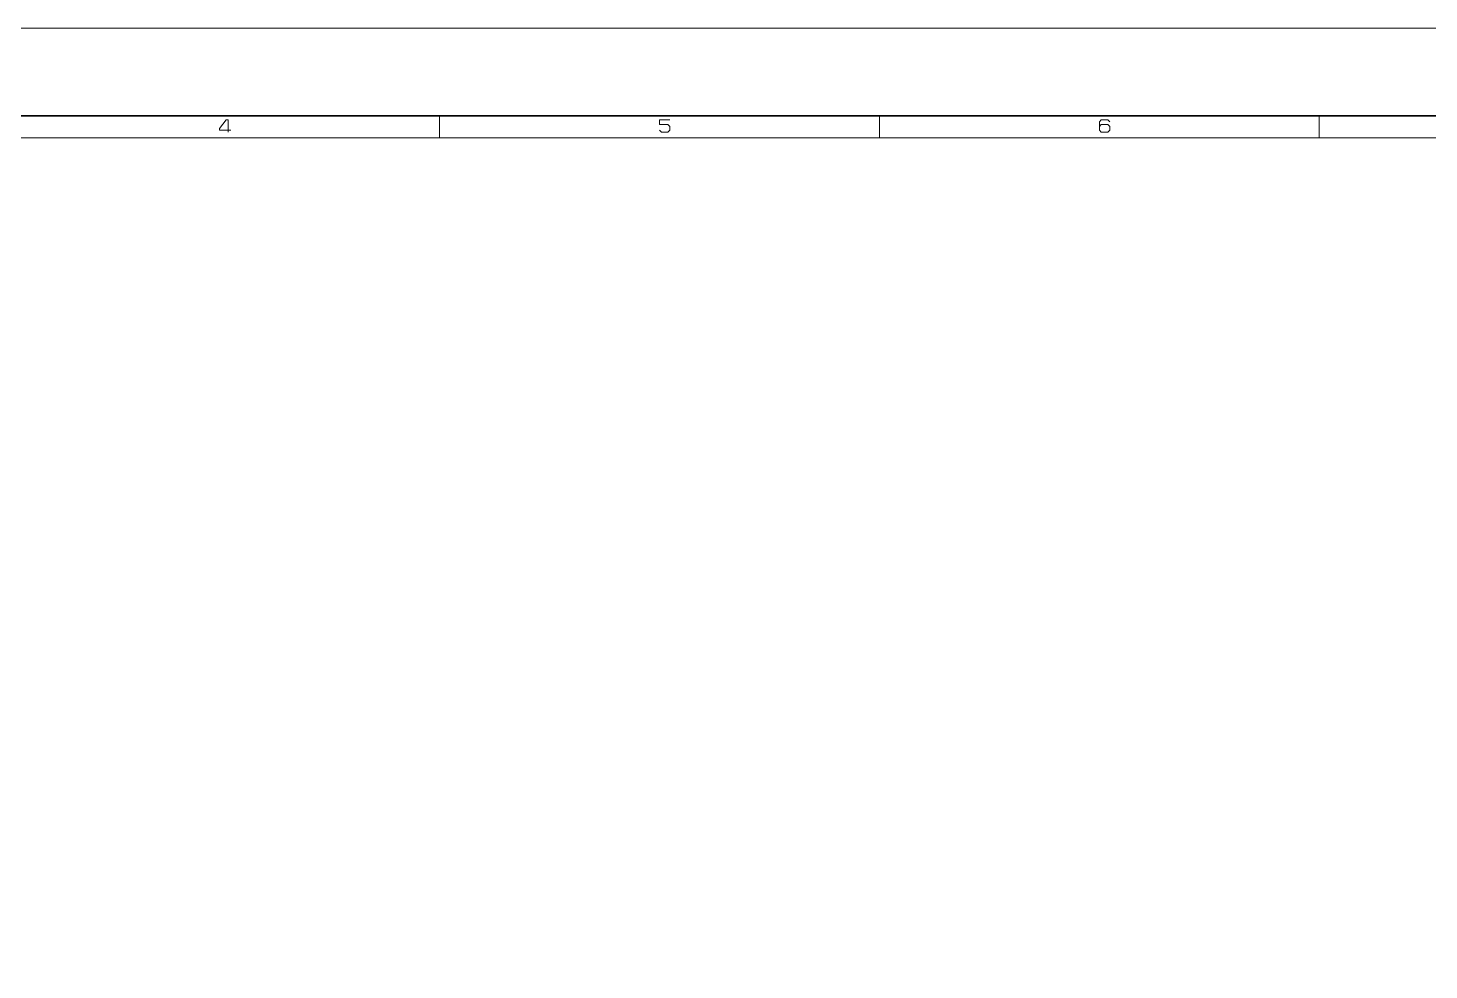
# Model space of a CAD drawing. Header units: millimetres. Extents: x 0 to 174, y 0 to 33.
# Drawn here: x 12.85 to 25.39, y 24.68 to 33.11 of the extents above; entities that cross this region are included whole.
import ezdxf

# ---------------------------------------------------------------- set-up
doc = ezdxf.new("R2010")
doc.units = ezdxf.units.MM
doc.layers.add('PDF2_형상', color=157, linetype='Continuous', true_color=0x405f80)

msp = doc.modelspace()

# ---------------------------------------------------------------- linework, layer by layer
at = {"layer": 'PDF2_형상', "color": 7, "lineweight": 13}
for points in [[(0, 0), (0, 33.11), (173.622, 33.11), (173.622, 0)], [(0.984, 0.984), (0.984, 32.126), (172.638, 32.126), (172.638, 0.984)]]:
    msp.add_lwpolyline(points, close=True, dxfattribs=at)
at = {"layer": 'PDF2_형상', "color": 7, "lineweight": 35}
msp.add_lwpolyline([(0.787, 0.787), (0.787, 32.323), (172.835, 32.323), (172.835, 0.787)], close=True, dxfattribs=at)
at = {"layer": 'PDF2_형상', "color": 7, "lineweight": 13}
for points in [[(14.643, 32.178), (14.643, 32.288), (14.626, 32.288), (14.567, 32.212), (14.567, 32.195), (14.668, 32.195)], [(16.535, 32.126), (16.535, 32.323)], [(18.597, 32.288), (18.504, 32.288), (18.504, 32.246), (18.58, 32.246), (18.597, 32.229), (18.597, 32.195), (18.58, 32.178), (18.521, 32.178), (18.504, 32.195)], [(20.473, 32.126), (20.473, 32.323)], [(22.534, 32.271), (22.517, 32.288), (22.458, 32.288), (22.441, 32.271), (22.441, 32.195), (22.458, 32.178), (22.517, 32.178), (22.534, 32.195), (22.534, 32.229), (22.517, 32.246), (22.458, 32.246), (22.441, 32.229)], [(24.409, 32.126), (24.409, 32.323)]]:
    msp.add_lwpolyline(points, dxfattribs=at)

doc.saveas('drawing.dxf')
